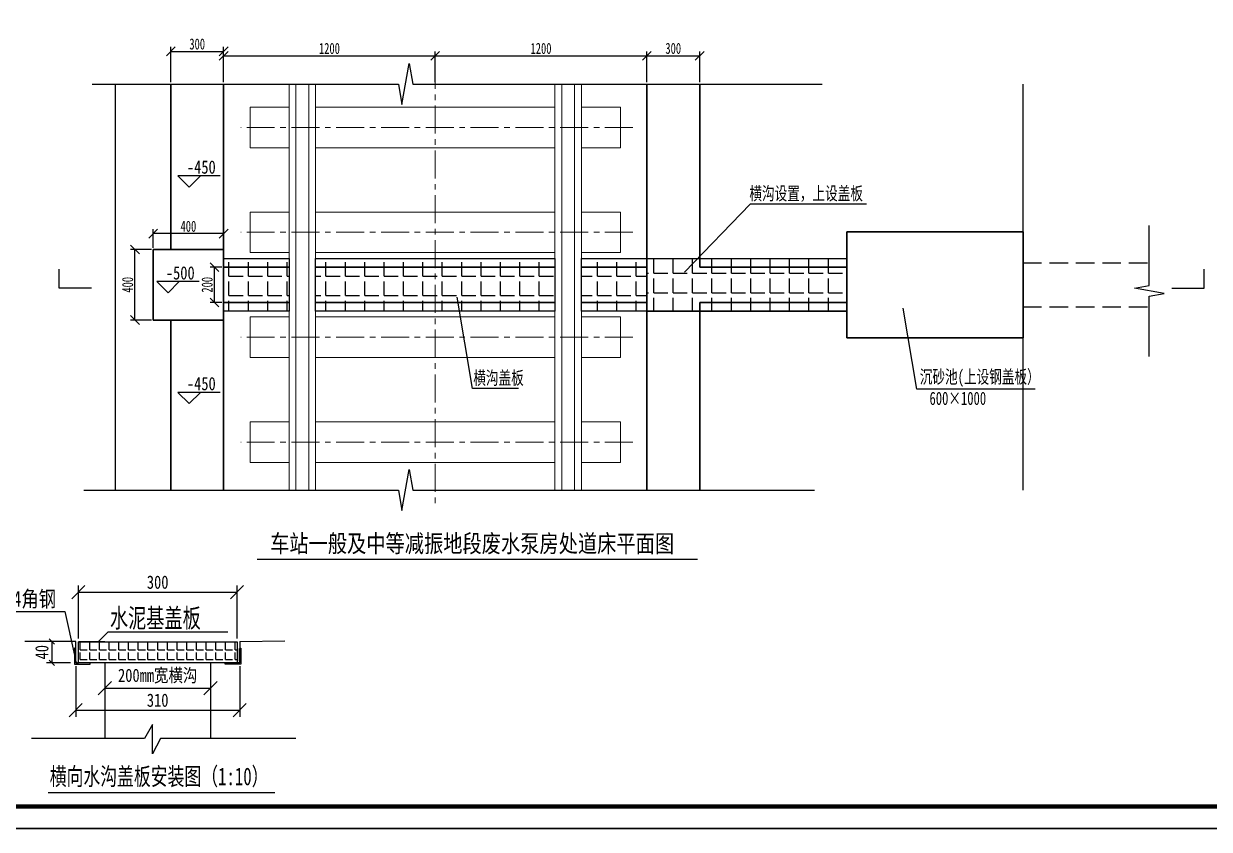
# Model space of a CAD drawing. Header units: inches. Extents: x 543053 to 596620, y -30642 to -5315.
# Drawn here: x 576177 to 582901, y -30642 to -26073 of the extents above; entities that cross this region are included whole.
import ezdxf
from ezdxf.enums import TextEntityAlignment as Align

# ---------------------------------------------------------------- set-up
doc = ezdxf.new("R2010")
doc.units = ezdxf.units.IN
doc.header["$MEASUREMENT"] = 0
doc.header["$PDSIZE"] = -20
doc.linetypes.add('CENTER', pattern=[50.8, 31.75, -6.35, 6.35, -6.35])
doc.linetypes.add('DASHED', pattern=[0.5, 0.35, -0.15])
doc.layers.get('DEFPOINTS').update_dxf_attribs({"color": 250})
for name, color, linetype in [('4', 4, 'Continuous'), ('GesoftDrawFrameFrameBlockLayer', 7, 'Continuous'), ('GesoftDrawFrameInLineLayer', 85, 'Continuous'), ('GesoftDrawFrameOutLineLayer', 180, 'Continuous'), ('GesoftDrawFrameTitleLayer', 7, 'Continuous'), ('Main', 4, 'Continuous'), ('S', 2, 'Continuous'), ('wall-w', 6, 'Continuous'), ('中心线', 3, 'CENTER'), ('图标注', 3, 'Continuous'), ('尺寸标注', 7, 'Continuous'), ('标注', 3, 'Continuous'), ('结构线', 3, 'Continuous'), ('钢轨轨枕', 7, 'Continuous')]:
    doc.layers.add(name, color=color, linetype=linetype)
doc.layers.add('结构轮廓', color=2, linetype='Continuous', lineweight=30)
doc.styles.add('HZ', font='SimSun.ttf', dxfattribs={"width": 0.7})
doc.styles.add('HZTXT', font='SimSun.ttf', dxfattribs={"width": 0.8})
doc.styles.add('图标注', font='SimSun.ttf', dxfattribs={"width": 0.7})
doc.styles.add('宋体', font='SimSun.ttf', dxfattribs={"width": 0.8})
doc.styles.add('宋体样式', font='SimSun.ttf', dxfattribs={"width": 0.8})
doc.styles.add('条形码', font='BC_C39.FBC', dxfattribs={"height": 11})
doc.dimstyles.new('1比10', dxfattribs={"dimscale": 30, "dimtxt": 2.5, "dimasz": 2.5, "dimexe": 1.25, "dimexo": 0.625, "dimtad": 1, "dimdec": 0, "dimlfac": 0.333333, "dimzin": 0, "dimdsep": 46, "dimtxsty": '宋体', "dimblk": 'OBLIQUE', "dimcen": 0.09, "dimclrt": 7, "dimazin": 2, "dimtfac": 1, "dimtdec": 0, "dimtix": 1, "dimtmove": 1, "dimatfit": 3, "dimfxl": 0, "dimtolj": 1, "dimtzin": 0, "dimarcsym": 0})
doc.dimstyles.new('1比30', dxfattribs={"dimscale": 30, "dimtxt": 2.5, "dimasz": 1, "dimexe": 1, "dimexo": 1, "dimtad": 3, "dimdec": 0, "dimzin": 0, "dimdsep": 46, "dimtxsty": '宋体', "dimblk": 'OBLIQUE', "dimcen": 0.09, "dimadec": 0, "dimazin": 0, "dimtfac": 1, "dimtdec": 0, "dimtofl": 0, "dimtmove": 0, "dimatfit": 3, "dimfxl": 0, "dimtolj": 1, "dimtzin": 0, "dimarcsym": 0})
doc.dimstyles.new('尺寸标注', dxfattribs={"dimtxt": 62.5, "dimasz": 50, "dimexe": 25, "dimexo": 10, "dimgap": 10, "dimtad": 1, "dimdec": 0, "dimzin": 0, "dimdsep": 46, "dimtxsty": 'HZ', "dimblk": 'OBLIQUE', "dimcen": 0.09, "dimclrt": 7, "dimazin": 2, "dimtfac": 1, "dimtdec": 0, "dimtix": 1, "dimtmove": 1, "dimatfit": 3, "dimfxl": 0, "dimtolj": 1, "dimtzin": 0, "dimarcsym": 0})

# ---------------------------------------------------------------- blocks, each defined once
blk = doc.blocks.new('_OBLIQUE')
at = {"color": 0, "linetype": 'ByBlock'}
blk.add_line((-0.5, -0.5), (0.5, 0.5), dxfattribs=at)
blk = doc.blocks.new('*D39')
at = {"layer": 'DEFPOINTS', "color": 0, "transparency": 16777216}
for p in [(577258.6, -27453.9), (577310.8, -27453.9), (577310.8, -27653.9)]:
    blk.add_point(p, dxfattribs=at)
at = {"layer": '尺寸标注', "color": 0, "lineweight": -2, "transparency": 16777216}
for p, q in [((577300.8, -27453.9), (577233.6, -27453.9)), ((577258.6, -27653.9), (577258.6, -27453.9)), ((577300.8, -27653.9), (577233.6, -27653.9))]:
    blk.add_line(p, q, dxfattribs=at)
at = {"layer": '尺寸标注', "color": 0, "lineweight": -2, "transparency": 16777216, "xscale": 50, "yscale": 50, "zscale": 50}
for p, rotation in [((577258.6, -27453.9), 90), ((577258.6, -27653.9), 270)]:
    blk.add_blockref('_OBLIQUE', p, dxfattribs=dict(at, rotation=rotation))
at = {"layer": '尺寸标注', "color": 7, "transparency": 16777216, "insert": (577217.4, -27553.9), "char_height": 62.5, "attachment_point": 5, "rotation": 90, "style": 'HZ'}
blk.add_mtext('\\A1;200', dxfattribs=at)
blk = doc.blocks.new('*D40')
at = {"layer": 'DEFPOINTS', "color": 0, "transparency": 16777216}
for p in [(576910.8, -27263.9), (576910.8, -27353.9), (577310.8, -27353.9)]:
    blk.add_point(p, dxfattribs=at)
at = {"layer": '尺寸标注', "color": 0, "lineweight": -2, "transparency": 16777216}
for p, q in [((576910.8, -27343.9), (576910.8, -27238.9)), ((577310.8, -27263.9), (576910.8, -27263.9)), ((577310.8, -27343.9), (577310.8, -27238.9))]:
    blk.add_line(p, q, dxfattribs=at)
at = {"layer": '尺寸标注', "color": 0, "lineweight": -2, "transparency": 16777216, "xscale": 50, "yscale": 50, "zscale": 50, "rotation": 180}
blk.add_blockref('_OBLIQUE', (576910.8, -27263.9), dxfattribs=at)
at = {"layer": '尺寸标注', "color": 0, "lineweight": -2, "transparency": 16777216, "xscale": 50, "yscale": 50, "zscale": 50}
blk.add_blockref('_OBLIQUE', (577310.8, -27263.9), dxfattribs=at)
at = {"layer": '尺寸标注', "color": 7, "transparency": 16777216, "insert": (577110.8, -27222.6), "char_height": 62.5, "attachment_point": 5, "style": 'HZ'}
blk.add_mtext('\\A1;400', dxfattribs=at)
blk = doc.blocks.new('*D31')
at = {"layer": 'DEFPOINTS', "color": 0, "transparency": 16777216}
for p in [(576807.7, -27353.9), (576910.8, -27353.9), (576910.8, -27753.9)]:
    blk.add_point(p, dxfattribs=at)
at = {"layer": '尺寸标注', "color": 0, "lineweight": -2, "transparency": 16777216}
for p, q in [((576900.8, -27353.9), (576782.7, -27353.9)), ((576807.7, -27753.9), (576807.7, -27353.9)), ((576900.8, -27753.9), (576782.7, -27753.9))]:
    blk.add_line(p, q, dxfattribs=at)
at = {"layer": '尺寸标注', "color": 0, "lineweight": -2, "transparency": 16777216, "xscale": 50, "yscale": 50, "zscale": 50}
for p, rotation in [((576807.7, -27353.9), 90), ((576807.7, -27753.9), 270)]:
    blk.add_blockref('_OBLIQUE', p, dxfattribs=dict(at, rotation=rotation))
at = {"layer": '尺寸标注', "color": 7, "transparency": 16777216, "insert": (576766.4, -27553.9), "char_height": 62.5, "attachment_point": 5, "rotation": 90, "style": 'HZ'}
blk.add_mtext('\\A1;400', dxfattribs=at)
blk = doc.blocks.new('*D32')
at = {"layer": 'DEFPOINTS', "color": 0, "transparency": 16777216}
for p in [(577310.8, -26230), (577010.8, -26415.4), (577310.8, -26415.4)]:
    blk.add_point(p, dxfattribs=at)
at = {"layer": '尺寸标注', "color": 0, "lineweight": -2, "transparency": 16777216}
for p, q in [((577010.8, -26405.4), (577010.8, -26205)), ((577310.8, -26405.4), (577310.8, -26205)), ((577010.8, -26230), (577310.8, -26230))]:
    blk.add_line(p, q, dxfattribs=at)
at = {"layer": '尺寸标注', "color": 0, "lineweight": -2, "transparency": 16777216, "xscale": 50, "yscale": 50, "zscale": 50, "rotation": 180}
blk.add_blockref('_OBLIQUE', (577010.8, -26230), dxfattribs=at)
at = {"layer": '尺寸标注', "color": 0, "lineweight": -2, "transparency": 16777216, "xscale": 50, "yscale": 50, "zscale": 50}
blk.add_blockref('_OBLIQUE', (577310.8, -26230), dxfattribs=at)
at = {"layer": '尺寸标注', "color": 7, "transparency": 16777216, "insert": (577160.8, -26188.7), "char_height": 62.5, "attachment_point": 5, "style": 'HZ'}
blk.add_mtext('\\A1;300', dxfattribs=at)
blk = doc.blocks.new('*D33')
at = {"layer": 'DEFPOINTS', "color": 0, "transparency": 16777216}
for p in [(578510.8, -26255), (577310.8, -26415.4), (578510.8, -26415.4)]:
    blk.add_point(p, dxfattribs=at)
at = {"layer": '尺寸标注', "color": 0, "lineweight": -2, "transparency": 16777216}
for p, q in [((577310.8, -26405.4), (577310.8, -26230)), ((577310.8, -26255), (578510.8, -26255)), ((578510.8, -26405.4), (578510.8, -26230))]:
    blk.add_line(p, q, dxfattribs=at)
at = {"layer": '尺寸标注', "color": 0, "lineweight": -2, "transparency": 16777216, "xscale": 50, "yscale": 50, "zscale": 50, "rotation": 180}
blk.add_blockref('_OBLIQUE', (577310.8, -26255), dxfattribs=at)
at = {"layer": '尺寸标注', "color": 0, "lineweight": -2, "transparency": 16777216, "xscale": 50, "yscale": 50, "zscale": 50}
blk.add_blockref('_OBLIQUE', (578510.8, -26255), dxfattribs=at)
at = {"layer": '尺寸标注', "color": 7, "transparency": 16777216, "insert": (577910.8, -26213.7), "char_height": 62.5, "attachment_point": 5, "style": 'HZ'}
blk.add_mtext('\\A1;1200', dxfattribs=at)
blk = doc.blocks.new('*D34')
at = {"layer": 'DEFPOINTS', "color": 0, "transparency": 16777216}
for p in [(579710.8, -26255), (578510.8, -26415.4), (579710.8, -26415.4)]:
    blk.add_point(p, dxfattribs=at)
at = {"layer": '尺寸标注', "color": 0, "lineweight": -2, "transparency": 16777216}
for p, q in [((578510.8, -26405.4), (578510.8, -26230)), ((578510.8, -26255), (579710.8, -26255)), ((579710.8, -26405.4), (579710.8, -26230))]:
    blk.add_line(p, q, dxfattribs=at)
at = {"layer": '尺寸标注', "color": 0, "lineweight": -2, "transparency": 16777216, "xscale": 50, "yscale": 50, "zscale": 50, "rotation": 180}
blk.add_blockref('_OBLIQUE', (578510.8, -26255), dxfattribs=at)
at = {"layer": '尺寸标注', "color": 0, "lineweight": -2, "transparency": 16777216, "xscale": 50, "yscale": 50, "zscale": 50}
blk.add_blockref('_OBLIQUE', (579710.8, -26255), dxfattribs=at)
at = {"layer": '尺寸标注', "color": 7, "transparency": 16777216, "insert": (579110.8, -26213.7), "char_height": 62.5, "attachment_point": 5, "style": 'HZ'}
blk.add_mtext('\\A1;1200', dxfattribs=at)
blk = doc.blocks.new('*D35')
at = {"layer": 'DEFPOINTS', "color": 0, "transparency": 16777216}
for p in [(580010.8, -26255), (579710.8, -26415.4), (580010.8, -26415.4)]:
    blk.add_point(p, dxfattribs=at)
at = {"layer": '尺寸标注', "color": 0, "lineweight": -2, "transparency": 16777216}
for p, q in [((579710.8, -26405.4), (579710.8, -26230)), ((579710.8, -26255), (580010.8, -26255)), ((580010.8, -26405.4), (580010.8, -26230))]:
    blk.add_line(p, q, dxfattribs=at)
at = {"layer": '尺寸标注', "color": 0, "lineweight": -2, "transparency": 16777216, "xscale": 50, "yscale": 50, "zscale": 50, "rotation": 180}
blk.add_blockref('_OBLIQUE', (579710.8, -26255), dxfattribs=at)
at = {"layer": '尺寸标注', "color": 0, "lineweight": -2, "transparency": 16777216, "xscale": 50, "yscale": 50, "zscale": 50}
blk.add_blockref('_OBLIQUE', (580010.8, -26255), dxfattribs=at)
at = {"layer": '尺寸标注', "color": 7, "transparency": 16777216, "insert": (579860.8, -26213.7), "char_height": 62.5, "attachment_point": 5, "style": 'HZ'}
blk.add_mtext('\\A1;300', dxfattribs=at)
blk = doc.blocks.new('*D41')
at = {"layer": 'DEFPOINTS', "color": 0, "transparency": 16777216}
for p in [(576471.7, -29577.3), (576336.5, -29697.9), (576471.7, -29697.9)]:
    blk.add_point(p, dxfattribs=at)
at = {"layer": '尺寸标注', "color": 0, "lineweight": -2, "transparency": 16777216}
for p, q in [((576441.7, -29577.3), (576306.5, -29577.3)), ((576336.5, -29577.3), (576336.5, -29697.9)), ((576441.7, -29697.9), (576306.5, -29697.9))]:
    blk.add_line(p, q, dxfattribs=at)
at = {"layer": '尺寸标注', "color": 0, "lineweight": -2, "transparency": 16777216, "xscale": 30, "yscale": 30, "zscale": 30}
for p, rotation in [((576336.5, -29577.3), 90), ((576336.5, -29697.9), 270)]:
    blk.add_blockref('_OBLIQUE', p, dxfattribs=dict(at, rotation=rotation))
at = {"layer": '尺寸标注', "color": 0, "transparency": 16777216, "insert": (576280.2, -29637.6), "char_height": 75, "attachment_point": 5, "rotation": 90, "style": '宋体'}
blk.add_mtext('\\A1;40', dxfattribs=at)
blk = doc.blocks.new('*D43')
at = {"layer": 'DEFPOINTS', "color": 0, "transparency": 16777216}
for p in [(576636.7, -29697.9), (577236.7, -29697.9), (577236.7, -29841.7)]:
    blk.add_point(p, dxfattribs=at)
at = {"layer": '尺寸标注', "color": 0, "lineweight": -2, "transparency": 16777216}
for p, q in [((576636.7, -29716.7), (576636.7, -29879.2)), ((577236.7, -29716.7), (577236.7, -29879.2)), ((576636.7, -29841.7), (577236.7, -29841.7))]:
    blk.add_line(p, q, dxfattribs=at)
at = {"layer": '尺寸标注', "color": 0, "lineweight": -2, "transparency": 16777216, "xscale": 75, "yscale": 75, "zscale": 75, "rotation": 180}
blk.add_blockref('_OBLIQUE', (576636.7, -29841.7), dxfattribs=at)
at = {"layer": '尺寸标注', "color": 0, "lineweight": -2, "transparency": 16777216, "xscale": 75, "yscale": 75, "zscale": 75}
blk.add_blockref('_OBLIQUE', (577236.7, -29841.7), dxfattribs=at)
at = {"layer": '尺寸标注', "color": 7, "transparency": 16777216, "insert": (576936.7, -29773.3), "char_height": 75, "attachment_point": 5, "style": '宋体'}
blk.add_mtext('\\A1;200mm宽横沟', dxfattribs=at)
blk = doc.blocks.new('*D42')
at = {"layer": 'DEFPOINTS', "color": 0, "transparency": 16777216}
for p in [(576471.7, -29697.9), (577401.7, -29697.9), (577401.7, -29966.5)]:
    blk.add_point(p, dxfattribs=at)
at = {"layer": '尺寸标注', "color": 0, "lineweight": -2, "transparency": 16777216}
for p, q in [((576471.7, -29716.7), (576471.7, -30004)), ((577401.7, -29716.7), (577401.7, -30004)), ((576471.7, -29966.5), (577401.7, -29966.5))]:
    blk.add_line(p, q, dxfattribs=at)
at = {"layer": '尺寸标注', "color": 0, "lineweight": -2, "transparency": 16777216, "xscale": 75, "yscale": 75, "zscale": 75, "rotation": 180}
blk.add_blockref('_OBLIQUE', (576471.7, -29966.5), dxfattribs=at)
at = {"layer": '尺寸标注', "color": 0, "lineweight": -2, "transparency": 16777216, "xscale": 75, "yscale": 75, "zscale": 75}
blk.add_blockref('_OBLIQUE', (577401.7, -29966.5), dxfattribs=at)
at = {"layer": '尺寸标注', "color": 7, "transparency": 16777216, "insert": (576936.7, -29910.2), "char_height": 75, "attachment_point": 5, "style": '宋体'}
blk.add_mtext('\\A1;310', dxfattribs=at)
blk = doc.blocks.new('*D44')
at = {"layer": 'DEFPOINTS', "color": 0, "transparency": 16777216}
for p in [(577386.7, -29297), (576486.7, -29577.9), (577386.7, -29577.9)]:
    blk.add_point(p, dxfattribs=at)
at = {"layer": '尺寸标注', "color": 0, "lineweight": -2, "transparency": 16777216}
for p, q in [((576486.7, -29559.2), (576486.7, -29259.5)), ((576486.7, -29297), (577386.7, -29297)), ((577386.7, -29559.2), (577386.7, -29259.5))]:
    blk.add_line(p, q, dxfattribs=at)
at = {"layer": '尺寸标注', "color": 0, "lineweight": -2, "transparency": 16777216, "xscale": 75, "yscale": 75, "zscale": 75, "rotation": 180}
blk.add_blockref('_OBLIQUE', (576486.7, -29297), dxfattribs=at)
at = {"layer": '尺寸标注', "color": 0, "lineweight": -2, "transparency": 16777216, "xscale": 75, "yscale": 75, "zscale": 75}
blk.add_blockref('_OBLIQUE', (577386.7, -29297), dxfattribs=at)
at = {"layer": '尺寸标注', "color": 7, "transparency": 16777216, "insert": (576936.7, -29240.8), "char_height": 75, "attachment_point": 5, "style": '宋体'}
blk.add_mtext('\\A1;300', dxfattribs=at)
blk = doc.blocks.new('A$C414E03F8')
at = {"layer": 'S'}
for p, q in [((0, 50), (0, 47.4)), ((50, 50), (0, 50)), ((1.3, 46), (40.5, 46)), ((46, 40.5), (46, 1.3)), ((50, 0), (50, 50)), ((50, 50), (50, 50)), ((47.4, 0), (50, 0))]:
    blk.add_line(p, q, dxfattribs=at)
for centre, radius, start, end in [((1.3, 47.4), 1.32, 180, 270), ((40.5, 40.5), 5.56, 0, 90), ((47.4, 1.3), 1.32, 180, 270)]:
    blk.add_arc(centre, radius, start, end, dxfattribs=at)
blk = doc.blocks.new('1.5_eaa4bf46eeeead69e0f42e81b805ac6c')
at = {"layer": 'GesoftDrawFrameInLineLayer', "color": 0, "const_width": 1}
blk.add_lwpolyline([(0, 0), (0, 287), (-1020, 287), (-1020, 0), (0, 0)], dxfattribs=at)
at = {"layer": 'GesoftDrawFrameOutLineLayer', "color": 0, "const_width": 0.35}
blk.add_lwpolyline([(5, -5), (5, 292), (-1045, 292), (-1045, -5), (5, -5)], dxfattribs=at)
blk = doc.blocks.new('GESOFT00000000NEW_049a35bf7f0736cc4250df00ece10f93_eaa4bf46eeeead69e0f42e81b805ac6c_2e1cf7a908f61d0b50dc33cccab90907')
at = {"layer": 'GesoftDrawFrameFrameBlockLayer'}
blk.add_blockref('1.5_eaa4bf46eeeead69e0f42e81b805ac6c', (0, 0), dxfattribs=at)
at = {"layer": 'GesoftDrawFrameTitleLayer', "color": 7, "style": '条形码', "width": 2}
blk.add_attdef('BARCODE', (-2.8, 60.5), '', height=6, rotation=90, dxfattribs=at)
at = {"layer": 'GesoftDrawFrameTitleLayer', "style": '宋体样式'}
for tag, height, width, p in [('GCMC0', 3.6, 0.8, (-40, 43.4)), ('SHEJI', 2.5, 0.8, (-154, 35.2)), ('SHEJI2', 2.5, 0.8, (-137.76, 35.27)), ('SJJD', 2.5, 0.8, (-14, 34.4)), ('JIAOHE', 2.5, 0.8, (-154, 28.8)), ('JIAOHE2', 2.5, 0.8, (-137.61, 28.83)), ('VERSION0', 2.5, 0.8, (-14, 26.4)), ('ZTSD', 2.5, 0.8, (-190, 24)), ('CEMING', 4, 0.7, (-84, 22.59)), ('ZYFZR1', 2.5, 0.8, (-154, 22.4)), ('ZYFZR2', 2.5, 0.8, (-137.76, 22.24)), ('BILI', 2.5, 0.8, (-14, 18.4)), ('XMFZR1', 2.5, 0.8, (-154, 16)), ('XMFZR2', 2.5, 0.8, (-137.98, 16.22)), ('DOCNAME0', 3.5, 0.9, (-84, 13.27)), ('SENHE', 2.5, 0.8, (-154, 9.6)), ('SENHE2', 2.5, 0.8, (-137.41, 9.52)), ('DOCNAME2', 3.5, 0.9, (-84, 9.42)), ('RIQI', 2.5, 0.8, (-14, 10.4)), ('XTSD', 2.5, 0.8, (-190, 4.8)), ('SENDING', 2.5, 0.8, (-154, 3.2)), ('SENDING2', 2.5, 0.8, (-137.41, 3.81)), ('TUHAO', 2.5, 0.8, (-91.5, 3.2)), ('PROJECTNO', 2.5, 0.8, (-47.5, 3.2)), ('PAGENUMBER', 2.5, 0.8, (-31.78, 3.83)), ('PAGECOUNT', 2.5, 0.8, (-10.8, 3.83))]:
    blk.add_attdef(tag, text='', height=height, dxfattribs=dict(at, width=width)).set_placement(p, align=Align.MIDDLE_CENTER)
blk.add_attdef('PIANMING', text='', height=4, dxfattribs=at).set_placement((-84, 31.09), align=Align.MIDDLE_CENTER)

msp = doc.modelspace()

# ---------------------------------------------------------------- hatches: boundary and pattern name
at = {"layer": '尺寸标注'}
h = msp.add_hatch(dxfattribs=at)
h.set_pattern_fill('ANGLE', color=0, scale=400)
h.set_pattern_definition([(0, (605941.06, -24645.55), (0, 110), [80, -30]), (90, (605941.06, -24645.55), (-110, 7e-15), [80, -30])])
h.paths.add_polyline_path([(577310.83, -27703.93), (577310.83, -27403.93), (577681.81, -27403.93), (577681.81, -27703.93)])
h.paths.add_polyline_path([(577831.83, -27703.93), (577831.83, -27403.93), (579189.83, -27403.93), (579189.83, -27703.93)])
h.paths.add_polyline_path([(579339.85, -27703.81), (579339.85, -27403.93), (579710.83, -27403.93), (579710.83, -27703.81)])
h = msp.add_hatch(dxfattribs=at)
h.set_pattern_fill('ANGLE', color=0, scale=400)
h.set_pattern_definition([(0, (605930.54, -5268.76), (0, 110), [80, -30]), (90, (605930.54, -5268.76), (-110, 7e-15), [80, -30])])
h.paths.add_polyline_path([(579710.83, -27403.93), (580844.88, -27403.93), (580844.88, -27703.81), (579710.83, -27703.81)])
h = msp.add_hatch(dxfattribs=at)
h.set_pattern_fill('ANGLE', color=0, scale=200)
h.set_pattern_definition([(0, (647941.733, -26929.436), (0, 55), [40, -15]), (90, (647941.733, -26929.436), (-55, 3e-15), [40, -15])])
h.paths.add_polyline_path([(577386.73, -29577.92), (576486.73, -29577.92), (576486.73, -29697.92), (577386.73, -29697.92)])

# ---------------------------------------------------------------- linework, layer by layer
for p, q in [((576636.73, -29577.92), (576486.73, -29577.92)), ((577401.73, -29622.6), (577401.73, -29697.92))]:
    msp.add_line(p, q)
at = {"layer": '4'}
for p, q in [((577500.03, -29109.12), (579998.95, -29109.12)), ((578430.3, -29109.12), (578929.69, -29109.12))]:
    msp.add_line(p, q, dxfattribs=at)
at = {"layer": 'Main'}
msp.add_line((576315.35, -30433.03), (577600.45, -30433.03), dxfattribs=at)
at = {"layer": 'wall-w'}
for p, q in [((576698.22, -28717.8), (576698.22, -26415.4)), ((581844.88, -28717.8), (581844.88, -26415.4))]:
    msp.add_line(p, q, dxfattribs=at)
at = {"layer": '中心线', "color": 3, "linetype": 'CENTER', "lineweight": 5, "ltscale": 5}
for p, q in [((578510.83, -26284.04), (578510.83, -28816.91)), ((579632.19, -26661.43), (577408.6, -26661.43)), ((579632.19, -27256.43), (577408.6, -27256.43)), ((579632.19, -27851.43), (577408.6, -27851.43)), ((579632.19, -28446.43), (577408.6, -28446.43))]:
    msp.add_line(p, q, dxfattribs=at)
at = {"layer": '尺寸标注', "color": 0}
for p, q in [((579710.83, -27403.93), (580844.88, -27403.93)), ((579710.83, -27703.81), (580844.88, -27703.81)), ((576471.73, -29577.29), (576182.8, -29577.29)), ((576471.73, -29697.92), (576471.73, -29577.29)), ((576654.07, -29523.59), (576599.74, -29577.92)), ((577335.47, -29523.59), (576654.07, -29523.59)), ((577401.73, -29577.45), (577658.47, -29573.19)), ((577401.73, -29577.29), (577401.73, -29697.92)), ((576471.73, -29697.92), (576486.73, -29697.92)), ((576636.73, -29697.92), (576636.73, -30127.7)), ((577236.73, -29697.92), (577236.73, -30127.7)), ((577386.73, -29697.92), (577401.73, -29697.92))]:
    msp.add_line(p, q, dxfattribs=at)
at = {"layer": '尺寸标注', "color": 4}
for p, q in [((576377.21, -27572.61), (576377.21, -27464.99)), ((582871.8, -27572.61), (582871.8, -27464.99)), ((576561.07, -27572.61), (576377.21, -27572.61)), ((582687.94, -27572.61), (582871.8, -27572.61))]:
    msp.add_line(p, q, dxfattribs=at)
at = {"layer": '尺寸标注', "color": 0}
for points in [[(576564.65, -26415.4), (578301.92, -26415.4), (578322.33, -26531.13), (578363.15, -26299.66), (578383.55, -26415.4), (580704.92, -26415.4)], [(577291.9, -26935.94), (577051.65, -26935.94), (577115.29, -26999.58), (577178.93, -26935.94)], [(582560.6, -27961.28), (582560.6, -27618.16), (582645.07, -27603.26), (582476.12, -27573.47), (582560.6, -27558.57), (582560.6, -27217.85)], [(579710.83, -27403.93), (580844.88, -27403.93), (580844.88, -27703.81), (579710.83, -27703.81), (579710.83, -27403.93)], [(577172.44, -27536.06), (576932.18, -27536.06), (576995.82, -27599.7), (577059.46, -27536.06)], [(577291.9, -28163.97), (577051.65, -28163.97), (577115.29, -28227.6), (577178.93, -28163.97)], [(576518.37, -28717.8), (578301.92, -28717.8), (578322.33, -28833.53), (578363.15, -28602.06), (578383.55, -28717.8), (580661.6, -28717.8)], [(575639.95, -29406.35), (576410.32, -29406.35), (576465.62, -29654.64)], [(577720.63, -30127.7), (576953.17, -30127.7), (576906.91, -30214.42), (576906.91, -30048.22), (576861.01, -30127.7), (576221.47, -30127.7)]]:
    msp.add_lwpolyline(points, dxfattribs=at)
for points in [[(577310.83, -27703.93), (577310.83, -27403.93), (577681.81, -27403.93), (577681.81, -27703.93)], [(577831.83, -27703.93), (577831.83, -27403.93), (579189.83, -27403.93), (579189.83, -27703.93)], [(579339.85, -27703.81), (579339.85, -27403.93), (579710.83, -27403.93), (579710.83, -27703.81)], [(576486.73, -29577.92), (577386.73, -29577.92), (577386.73, -29697.92), (576486.73, -29697.92)]]:
    msp.add_lwpolyline(points, close=True, dxfattribs=at)
at = {"layer": '标注'}
for p, q in [((580297.22, -27097.43), (579924.42, -27482.98)), ((580957.75, -27097.43), (580297.22, -27097.43)), ((578722.7, -28142.25), (578635.47, -27623.6)), ((581242.01, -28145.5), (581164.92, -27687.14)), ((578983.29, -28142.25), (578722.7, -28142.25)), ((581912.92, -28145.5), (581242.01, -28145.5))]:
    msp.add_line(p, q, dxfattribs=at)
at = {"layer": '结构线', "color": 1, "linetype": 'DASHED', "ltscale": 300}
for points in [[(581844.88, -27428.93), (582560.6, -27428.93)], [(581844.88, -27678.93), (582560.6, -27678.93)]]:
    msp.add_lwpolyline(points, dxfattribs=at)
at = {"layer": '结构轮廓', "color": 4}
for p, q in [((577010.83, -26415.4), (577010.83, -27353.93)), ((577310.83, -26415.4), (577310.83, -27453.93)), ((579710.83, -26415.4), (579710.83, -28717.8)), ((580010.83, -26415.4), (580010.83, -27453.93)), ((580844.88, -27253.93), (580844.88, -27853.93)), ((576910.83, -27353.93), (576910.83, -27753.93)), ((577310.83, -27653.93), (577310.83, -28717.8)), ((580010.83, -27653.93), (580010.83, -28717.8)), ((577010.83, -28717.8), (577010.83, -27753.93)), ((579710.83, -28184.44), (579710.83, -28717.8))]:
    msp.add_line(p, q, dxfattribs=at)
for points in [[(581844.88, -27553.93), (581844.88, -27253.93), (580844.88, -27253.93)], [(576910.83, -27753.93), (577310.83, -27753.93), (577310.83, -27353.93), (576910.83, -27353.93)], [(577310.83, -27453.93), (577681.81, -27453.93)], [(577831.83, -27453.93), (579189.83, -27453.93)], [(579339.85, -27453.93), (579710.83, -27453.93)], [(580010.83, -27453.93), (580844.88, -27453.93)], [(581844.88, -27553.93), (581844.88, -27853.93), (580844.88, -27853.93)], [(577310.83, -27653.93), (577681.81, -27653.93)], [(577831.83, -27653.93), (579189.83, -27653.93)], [(579339.85, -27653.93), (579710.83, -27653.93)], [(580844.88, -27653.93), (580010.83, -27653.93)]]:
    msp.add_lwpolyline(points, dxfattribs=at)
at = {"layer": '钢轨轨枕', "color": 7, "linetype": 'ByBlock', "lineweight": 9, "ltscale": 0.5}
for p, q in [((577681.81, -26415.4), (577681.81, -28717.8)), ((577720.33, -28717.8), (577720.33, -26415.4)), ((577793.33, -28717.8), (577793.33, -26415.4)), ((577831.83, -28717.8), (577831.83, -26415.4))]:
    msp.add_line(p, q, dxfattribs=at)
at = {"layer": '钢轨轨枕', "color": 7, "lineweight": 9, "ltscale": 0.5}
for p, q in [((579189.83, -28717.8), (579189.83, -26415.4)), ((579228.33, -28717.8), (579228.33, -26415.4)), ((579301.33, -28717.8), (579301.33, -26415.4)), ((579339.85, -26415.4), (579339.85, -28717.8))]:
    msp.add_line(p, q, dxfattribs=at)
at = {"layer": '钢轨轨枕', "color": 4, "lineweight": 9}
for p, q in [((577460.83, -26661.43), (577460.83, -26546.43)), ((577460.83, -26546.43), (577681.81, -26546.43)), ((577831.83, -26546.43), (579189.83, -26546.43)), ((579339.85, -26546.43), (579560.83, -26546.43)), ((579560.83, -26661.43), (579560.83, -26546.43)), ((577460.83, -26661.43), (577460.83, -26776.43)), ((579560.83, -26661.43), (579560.83, -26776.43)), ((577460.83, -26776.43), (577681.81, -26776.43)), ((577831.83, -26776.43), (579189.83, -26776.43)), ((579339.85, -26776.43), (579560.83, -26776.43)), ((577460.83, -27256.43), (577460.83, -27141.43)), ((577460.83, -27141.43), (577681.81, -27141.43)), ((577831.83, -27141.43), (579189.83, -27141.43)), ((579339.85, -27141.43), (579560.83, -27141.43)), ((579560.83, -27256.43), (579560.83, -27141.43)), ((577460.83, -27256.43), (577460.83, -27371.43)), ((579560.83, -27256.43), (579560.83, -27371.43)), ((577460.83, -27371.43), (577681.81, -27371.43)), ((577831.83, -27371.43), (579189.83, -27371.43)), ((579339.85, -27371.43), (579560.83, -27371.43)), ((577460.83, -27851.43), (577460.83, -27736.43)), ((577460.83, -27736.43), (577681.81, -27736.43)), ((577831.83, -27736.43), (579189.83, -27736.43)), ((579339.85, -27736.43), (579560.83, -27736.43)), ((579560.83, -27851.43), (579560.83, -27736.43)), ((577460.83, -27851.43), (577460.83, -27966.43)), ((579560.83, -27851.43), (579560.83, -27966.43)), ((577460.83, -27966.43), (577681.81, -27966.43)), ((577831.83, -27966.43), (579189.83, -27966.43)), ((579339.85, -27966.43), (579560.83, -27966.43)), ((577460.83, -28446.43), (577460.83, -28331.43)), ((577460.83, -28331.43), (577681.81, -28331.43)), ((577831.83, -28331.43), (579189.83, -28331.43)), ((579339.85, -28331.43), (579560.83, -28331.43)), ((579560.83, -28446.43), (579560.83, -28331.43)), ((577460.83, -28446.43), (577460.83, -28561.43)), ((579560.83, -28446.43), (579560.83, -28561.43)), ((577460.83, -28561.43), (577681.81, -28561.43)), ((577831.83, -28561.43), (579189.83, -28561.43)), ((579339.85, -28561.43), (579560.83, -28561.43))]:
    msp.add_line(p, q, dxfattribs=at)

# ---------------------------------------------------------------- block references
at = {"layer": 'S', "yscale": 1.8, "zscale": 1.8, "rotation": 180}
for p, xscale in [((576554.59, -29615.06), 1.8), ((577318.88, -29615.06), -1.8)]:
    msp.add_blockref('A$C414E03F8', p, dxfattribs=dict(at, xscale=xscale))
at = {"layer": '尺寸标注', "color": 0, "xscale": 25, "yscale": 25, "zscale": 25}
msp.add_blockref('GESOFT00000000NEW_049a35bf7f0736cc4250df00ece10f93_eaa4bf46eeeead69e0f42e81b805ac6c_2e1cf7a908f61d0b50dc33cccab90907', (596490.77, -30512.4), dxfattribs=at)

# ---------------------------------------------------------------- texts
at = {"color": 7, "style": 'HZTXT', "width": 0.8}
for s, height, p in [('车站一般及中等减振地段废水泵房处道床平面图', 100, (577574.32, -29071.18)), ('L30×30×4角钢', 90, (575673.87, -29380.01))]:
    msp.add_text(s, height=height, dxfattribs=at).set_placement(p)
at = {"layer": '图标注', "style": '图标注', "width": 0.7}
for s, p in [('横沟设置，上设盖板', (580614.74, -27035.48)), ('横沟盖板', (578869.82, -28080.3)), ('沉砂池(上设钢盖板）', (581599.13, -28079.11)), ('600×1000', (581474.8, -28198.44))]:
    msp.add_text(s, height=75, dxfattribs=at).set_placement(p, align=Align.MIDDLE)
at = {"layer": '尺寸标注', "color": 0, "style": '宋体', "width": 0.8}
for s, p in [('-450', (577265.91, -26923.78)), ('-500', (577146.45, -27523.91)), ('-450', (577265.91, -28151.81))]:
    msp.add_text(s, height=75, dxfattribs=at).set_placement(p, align=Align.RIGHT)
at = {"layer": '标注', "color": 0, "style": '图标注', "width": 0.7}
msp.add_text('水泥基盖板', height=108, dxfattribs=at).set_placement((576665.74, -29497.63))
at = {"layer": '标注', "color": 7, "style": '宋体', "width": 0.7}
msp.add_text('横向水沟盖板安装图（1:10）', height=100, dxfattribs=at).set_placement((576324.43, -30391.74))

# ---------------------------------------------------------------- dimensions: what is measured, and where the dimension line sits
at = {"layer": '尺寸标注', "color": 0}
for base, p1, p2, picture, middle in [((577310.83, -26229.96), (577010.83, -26415.4), (577310.83, -26415.4), '*D32', (577160.83, -26188.71)), ((578510.83, -26254.96), (577310.83, -26415.4), (578510.83, -26415.4), '*D33', (577910.83, -26213.71)), ((579710.83, -26254.96), (578510.83, -26415.4), (579710.83, -26415.4), '*D34', (579110.83, -26213.71)), ((580010.83, -26254.96), (579710.83, -26415.4), (580010.83, -26415.4), '*D35', (579860.83, -26213.71))]:
    dim = msp.add_linear_dim(base=base, p1=p1, p2=p2, dimstyle='尺寸标注', override={"dimfxl": 2.5}, dxfattribs=at)
    dim.commit()
    dim.dimension.update_dxf_attribs({"geometry": picture, "text_midpoint": middle})
for base, p1, p2, angle, picture, middle in [((576910.83, -27263.87), (577310.83, -27353.93), (576910.83, -27353.93), 180, '*D40', (577110.83, -27222.62)), ((576807.66, -27353.93), (576910.83, -27753.93), (576910.83, -27353.93), 90, '*D31', (576766.41, -27553.93)), ((577258.63, -27453.93), (577310.83, -27653.93), (577310.83, -27453.93), 90, '*D39', (577217.38, -27553.93))]:
    dim = msp.add_linear_dim(base=base, p1=p1, p2=p2, angle=angle, dimstyle='尺寸标注', override={"dimfxl": 2.5}, dxfattribs=at)
    dim.commit()
    dim.dimension.update_dxf_attribs({"geometry": picture, "text_midpoint": middle})
for base, p1, p2, picture, middle in [((577386.73, -29297), (576486.73, -29577.92), (577386.73, -29577.92), '*D44', (576936.73, -29240.75)), ((577401.73, -29966.48), (576471.73, -29697.92), (577401.73, -29697.92), '*D42', (576936.73, -29910.23))]:
    dim = msp.add_linear_dim(base=base, p1=p1, p2=p2, dimstyle='1比10', dxfattribs=at)
    dim.commit()
    dim.dimension.update_dxf_attribs({"geometry": picture, "text_midpoint": middle})
dim = msp.add_linear_dim(base=(576336.49, -29697.92), p1=(576471.73, -29577.29), p2=(576471.73, -29697.92), angle=90, text='40', dimstyle='1比30', dxfattribs=at)
dim.commit()
dim.dimension.update_dxf_attribs({"geometry": '*D41', "text_midpoint": (576280.24, -29637.61)})
dim = msp.add_linear_dim(base=(577236.73, -29841.66), p1=(576636.73, -29697.92), p2=(577236.73, -29697.92), text='<>mm宽横沟', dimstyle='1比10', dxfattribs=at)
dim.commit()
dim.dimension.update_dxf_attribs({"geometry": '*D43', "text_midpoint": (576936.73, -29773.26)})

doc.saveas('drawing.dxf')
